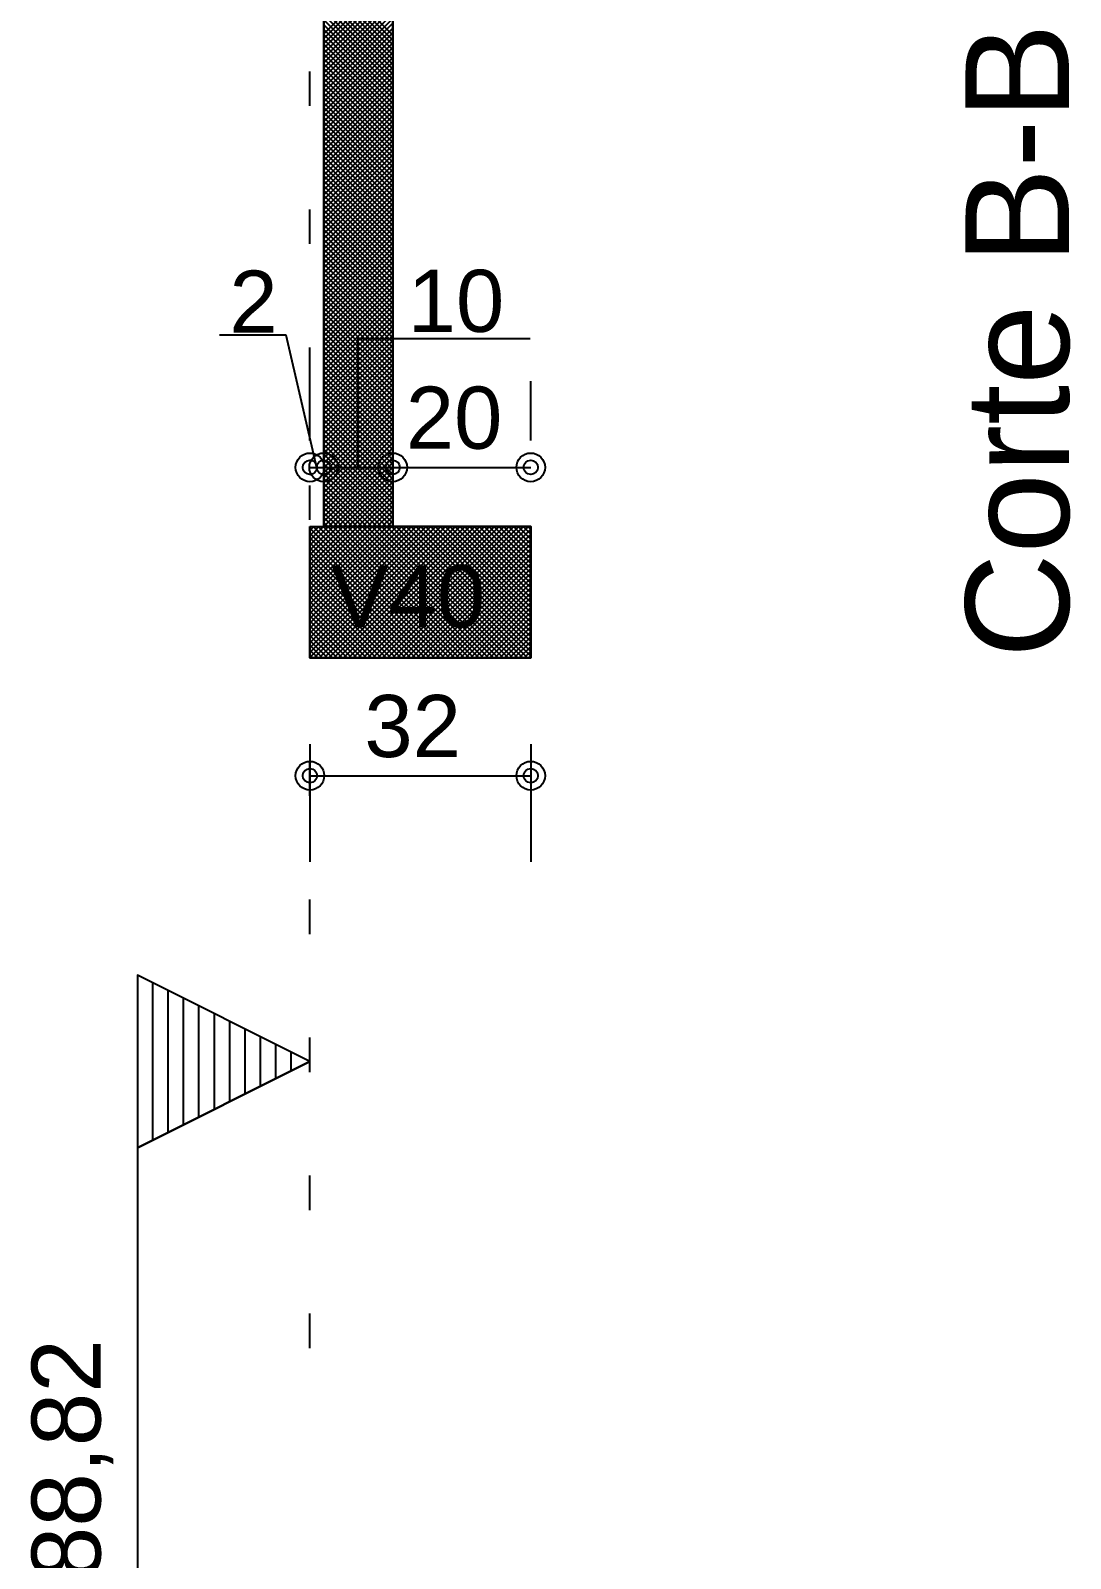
# Model space of a CAD drawing. Extents: x 0 to 119, y 0 to 84.
# Drawn here: x 13.18 to 16.194, y 29.651 to 34.079 of the extents above; entities that cross this region are included whole.
import ezdxf

# ---------------------------------------------------------------- set-up
doc = ezdxf.new("R2010")
doc.units = 0
doc.header["$MEASUREMENT"] = 0
doc.linetypes.add('ESTILO_TQS_0002', pattern=[0.4, 0.1, -0.3])
for name, color, linetype in [('1', 3, 'CONTINUOUS'), ('24', 7, 'CONTINUOUS'), ('29', 9, 'CONTINUOUS'), ('3', 7, 'CONTINUOUS'), ('32', 250, 'CONTINUOUS'), ('6', 178, 'CONTINUOUS')]:
    doc.layers.add(name, color=color, linetype=linetype)
doc.styles.add('TQS_ARIAL', font='arial.ttf')

msp = doc.modelspace()

# ---------------------------------------------------------------- linework, layer by layer
at = {"layer": '1', "color": 3, "linetype": 'Continuous'}
msp.add_lwpolyline([(13.490148, 30.841019), (13.990148, 31.09102), (13.490148, 31.34102), (13.490148, 30.841019)], dxfattribs=at)
at = {"layer": '29', "color": 9, "linetype": 'Continuous'}
for p, q in [((14.030148, 34.069554), (14.230148, 34.269554)), ((14.030148, 34.265245), (14.230148, 34.065245)), ((14.030148, 34.055412), (14.230148, 34.255412)), ((14.030148, 34.251103), (14.230148, 34.051103)), ((14.030148, 34.04127), (14.230148, 34.24127)), ((14.030148, 34.236961), (14.230148, 34.036961)), ((14.030148, 34.027128), (14.230148, 34.227128)), ((14.030148, 34.222819), (14.230148, 34.022819)), ((14.030148, 34.012985), (14.230148, 34.212985)), ((14.030148, 34.208677), (14.230148, 34.008677)), ((14.030148, 33.998843), (14.230148, 34.198843)), ((14.030148, 34.194535), (14.230148, 33.994535)), ((14.030148, 33.984701), (14.230148, 34.184701)), ((14.030148, 34.180393), (14.230148, 33.980393)), ((14.030148, 33.970559), (14.230148, 34.170559)), ((14.030148, 34.16625), (14.230148, 33.96625)), ((14.030148, 33.956417), (14.230148, 34.156417)), ((14.030148, 34.152108), (14.230148, 33.952108)), ((14.030148, 33.942275), (14.230148, 34.142275)), ((14.030148, 34.137966), (14.230148, 33.937966)), ((14.030148, 33.928133), (14.230148, 34.128133)), ((14.030148, 34.123824), (14.230148, 33.923824)), ((14.030148, 33.913991), (14.230148, 34.113991)), ((14.030148, 34.109682), (14.230148, 33.909682)), ((14.030148, 33.899848), (14.230148, 34.099848)), ((14.030148, 34.09554), (14.230148, 33.89554)), ((14.030148, 33.885706), (14.230148, 34.085706)), ((14.030148, 34.081398), (14.230148, 33.881398)), ((14.030148, 33.871564), (14.230148, 34.071564)), ((14.030148, 34.067255), (14.230148, 33.867255)), ((14.030148, 33.857422), (14.230148, 34.057422)), ((14.030148, 34.053113), (14.230148, 33.853113)), ((14.030148, 33.84328), (14.230148, 34.04328)), ((14.030148, 34.038971), (14.230148, 33.838971)), ((14.030148, 33.829138), (14.230148, 34.029138)), ((14.030148, 34.024829), (14.230148, 33.824829)), ((14.030148, 33.814996), (14.230148, 34.014996)), ((14.030148, 34.010687), (14.230148, 33.810687)), ((14.030148, 33.800853), (14.230148, 34.000853)), ((14.030148, 33.996545), (14.230148, 33.796545)), ((14.030148, 33.786711), (14.230148, 33.986711)), ((14.030148, 33.982403), (14.230148, 33.782403)), ((14.030148, 33.772569), (14.230148, 33.972569)), ((14.030148, 33.96826), (14.230148, 33.76826)), ((14.030148, 33.758427), (14.230148, 33.958427)), ((14.030148, 33.954118), (14.230148, 33.754118)), ((14.030148, 33.744285), (14.230148, 33.944285)), ((14.030148, 33.939976), (14.230148, 33.739976)), ((14.030148, 33.730143), (14.230148, 33.930143)), ((14.030148, 33.925834), (14.230148, 33.725834)), ((14.030148, 33.716001), (14.230148, 33.916001)), ((14.030148, 33.911692), (14.230148, 33.711692)), ((14.030148, 33.701858), (14.230148, 33.901858)), ((14.030148, 33.89755), (14.230148, 33.69755)), ((14.030148, 33.687716), (14.230148, 33.887716)), ((14.030148, 33.883408), (14.230148, 33.683408)), ((14.030148, 33.673574), (14.230148, 33.873574)), ((14.030148, 33.869266), (14.230148, 33.669266)), ((14.030148, 33.659432), (14.230148, 33.859432)), ((14.030148, 33.855123), (14.230148, 33.655123)), ((14.030148, 33.64529), (14.230148, 33.84529)), ((14.030148, 33.840981), (14.230148, 33.640981)), ((14.030148, 33.631148), (14.230148, 33.831148)), ((14.030148, 33.826839), (14.230148, 33.626839)), ((14.030148, 33.617006), (14.230148, 33.817006)), ((14.030148, 33.812697), (14.230148, 33.612697)), ((14.030148, 33.602864), (14.230148, 33.802864)), ((14.030148, 33.798555), (14.230148, 33.598555)), ((14.030148, 33.588721), (14.230148, 33.788721)), ((14.030148, 33.784413), (14.230148, 33.584413)), ((14.030148, 33.574579), (14.230148, 33.774579)), ((14.030148, 33.770271), (14.230148, 33.570271)), ((14.030148, 33.560437), (14.230148, 33.760437)), ((14.030148, 33.756128), (14.230148, 33.556128)), ((14.030148, 33.546295), (14.230148, 33.746295)), ((14.030148, 33.741986), (14.230148, 33.541986)), ((14.030148, 33.532153), (14.230148, 33.732153)), ((14.030148, 33.727844), (14.230148, 33.527844)), ((14.030148, 33.518011), (14.230148, 33.718011)), ((14.030148, 33.713702), (14.230148, 33.513702)), ((14.030148, 33.503869), (14.230148, 33.703869)), ((14.030148, 33.69956), (14.230148, 33.49956)), ((14.030148, 33.489726), (14.230148, 33.689726)), ((14.030148, 33.685418), (14.230148, 33.485418)), ((14.030148, 33.475584), (14.230148, 33.675584)), ((14.030148, 33.671276), (14.230148, 33.471276)), ((14.030148, 33.461442), (14.230148, 33.661442)), ((14.030148, 33.657133), (14.230148, 33.457133)), ((14.030148, 33.4473), (14.230148, 33.6473)), ((14.030148, 33.642991), (14.230148, 33.442991)), ((14.030148, 33.433158), (14.230148, 33.633158)), ((14.030148, 33.628849), (14.230148, 33.428849)), ((14.030148, 33.419016), (14.230148, 33.619016)), ((14.030148, 33.614707), (14.230148, 33.414707)), ((14.030148, 33.404874), (14.230148, 33.604874)), ((14.030148, 33.600565), (14.230148, 33.400565)), ((14.030148, 33.390732), (14.230148, 33.590732)), ((14.030148, 33.586423), (14.230148, 33.386423)), ((14.030148, 33.376589), (14.230148, 33.576589)), ((14.030148, 33.572281), (14.230148, 33.372281)), ((14.030148, 33.362447), (14.230148, 33.562447)), ((14.030148, 33.558139), (14.230148, 33.358139)), ((14.030148, 33.348305), (14.230148, 33.548305)), ((14.030148, 33.543996), (14.230148, 33.343996)), ((14.030148, 33.334163), (14.230148, 33.534163)), ((14.030148, 33.529854), (14.230148, 33.329854)), ((14.030148, 33.320021), (14.230148, 33.520021)), ((14.030148, 33.515712), (14.230148, 33.315712)), ((14.030148, 33.305879), (14.230148, 33.505879)), ((14.030148, 33.50157), (14.230148, 33.30157)), ((14.030148, 33.291737), (14.230148, 33.491737)), ((14.030148, 33.487428), (14.230148, 33.287428)), ((14.030148, 33.277594), (14.230148, 33.477594)), ((14.030148, 33.473286), (14.230148, 33.273286)), ((14.030148, 33.263452), (14.230148, 33.463452)), ((14.030148, 33.459144), (14.230148, 33.259144)), ((14.030148, 33.24931), (14.230148, 33.44931)), ((14.030148, 33.445001), (14.230148, 33.245001)), ((14.030148, 33.235168), (14.230148, 33.435168)), ((14.030148, 33.430859), (14.230148, 33.230859)), ((14.030148, 33.221026), (14.230148, 33.421026)), ((14.030148, 33.416717), (14.230148, 33.216717)), ((14.030148, 33.206884), (14.230148, 33.406884)), ((14.030148, 33.402575), (14.230148, 33.202575)), ((14.030148, 33.192742), (14.230148, 33.392742)), ((14.030148, 33.388433), (14.230148, 33.188433)), ((14.030148, 33.178599), (14.230148, 33.378599)), ((14.030148, 33.374291), (14.230148, 33.174291)), ((14.030148, 33.164457), (14.230148, 33.364457)), ((14.030148, 33.360149), (14.230148, 33.160149)), ((14.030148, 33.150315), (14.230148, 33.350315)), ((14.030148, 33.346007), (14.230148, 33.146007)), ((14.030148, 33.136173), (14.230148, 33.336173)), ((14.030148, 33.331864), (14.230148, 33.131864)), ((14.030148, 33.122031), (14.230148, 33.322031)), ((14.030148, 33.317722), (14.230148, 33.117722)), ((14.030148, 33.107889), (14.230148, 33.307889)), ((14.030148, 33.30358), (14.230148, 33.10358)), ((14.030148, 33.093747), (14.230148, 33.293747)), ((14.030148, 33.289438), (14.230148, 33.089438)), ((14.030148, 33.079605), (14.230148, 33.279605)), ((14.030148, 33.275296), (14.230148, 33.075296)), ((14.030148, 33.065462), (14.230148, 33.265462)), ((14.030148, 33.261154), (14.230148, 33.061154)), ((14.030148, 33.05132), (14.230148, 33.25132)), ((14.030148, 33.247012), (14.230148, 33.047012)), ((14.030148, 33.037178), (14.230148, 33.237178)), ((14.030148, 33.232869), (14.230148, 33.032869)), ((14.030148, 33.023036), (14.230148, 33.223036)), ((14.030148, 33.218727), (14.230148, 33.018727)), ((14.030148, 33.008894), (14.230148, 33.208894)), ((14.030148, 33.204585), (14.230148, 33.004585)), ((14.030148, 32.994752), (14.230148, 33.194752)), ((14.030148, 33.190443), (14.230148, 32.990443)), ((14.030148, 32.98061), (14.230148, 33.18061)), ((14.030148, 33.176301), (14.230148, 32.976301)), ((14.030148, 32.966467), (14.230148, 33.166467)), ((14.030148, 33.162159), (14.230148, 32.962159)), ((14.030148, 32.952325), (14.230148, 33.152325)), ((14.030148, 33.148017), (14.230148, 32.948017)), ((14.030148, 32.938183), (14.230148, 33.138183)), ((14.030148, 33.133874), (14.230148, 32.933874)), ((14.030148, 32.924041), (14.230148, 33.124041)), ((14.030148, 33.119732), (14.230148, 32.919732)), ((14.030148, 32.909899), (14.230148, 33.109899)), ((14.030148, 33.10559), (14.230148, 32.90559)), ((14.030148, 32.895757), (14.230148, 33.095757)), ((14.030148, 33.091448), (14.230148, 32.891448)), ((14.030148, 32.881615), (14.230148, 33.081615)), ((14.030148, 33.077306), (14.230148, 32.877306)), ((14.030148, 32.867472), (14.230148, 33.067472)), ((14.030148, 33.063164), (14.230148, 32.863164)), ((14.030148, 32.85333), (14.230148, 33.05333)), ((14.030148, 33.049022), (14.230148, 32.849022)), ((14.030148, 32.839188), (14.230148, 33.039188)), ((14.030148, 33.03488), (14.230148, 32.83488)), ((14.030148, 32.825046), (14.230148, 33.025046)), ((14.030148, 33.020737), (14.230148, 32.820737)), ((14.030148, 32.810904), (14.230148, 33.010904)), ((14.030148, 33.006595), (14.230148, 32.806595)), ((14.030148, 32.796762), (14.230148, 32.996762)), ((14.030148, 32.992453), (14.230148, 32.792453)), ((14.030148, 32.78262), (14.230148, 32.98262)), ((14.030148, 32.978311), (14.230148, 32.778311)), ((14.030148, 32.768478), (14.230148, 32.968478)), ((14.030148, 32.964169), (14.230148, 32.764169)), ((14.030148, 32.754335), (14.230148, 32.954335)), ((14.030148, 32.950027), (14.230148, 32.750027)), ((14.030148, 32.740193), (14.230148, 32.940193)), ((14.030148, 32.935885), (14.230148, 32.735885)), ((14.030148, 32.726051), (14.230148, 32.926051)), ((14.030148, 32.921742), (14.230148, 32.721742)), ((14.030148, 32.711909), (14.230148, 32.911909)), ((14.030148, 32.9076), (14.230148, 32.7076)), ((14.030148, 32.697767), (14.230148, 32.897767)), ((14.030148, 32.893458), (14.230148, 32.693458)), ((14.030148, 32.683625), (14.230148, 32.883625)), ((14.030148, 32.879316), (14.230148, 32.679316)), ((14.030148, 32.669483), (14.230148, 32.869483)), ((14.030148, 32.865174), (14.230148, 32.665174)), ((14.030148, 32.65534), (14.230148, 32.85534)), ((14.030148, 32.851032), (14.230148, 32.651032)), ((14.030148, 32.64084), (14.230148, 32.841198)), ((14.030148, 32.83689), (14.226197, 32.64084)), ((14.030148, 32.822747), (14.212055, 32.64084)), ((14.043932, 32.64084), (14.230148, 32.827056)), ((14.058074, 32.64084), (14.230148, 32.812914)), ((14.030148, 32.808605), (14.197913, 32.64084)), ((14.030148, 32.794463), (14.183771, 32.64084)), ((14.030148, 32.780321), (14.169629, 32.64084)), ((14.072216, 32.64084), (14.230148, 32.798772)), ((14.086358, 32.64084), (14.230148, 32.78463)), ((14.1005, 32.64084), (14.230148, 32.770488)), ((14.030148, 32.766179), (14.155487, 32.64084)), ((14.030148, 32.752037), (14.141345, 32.64084)), ((14.030148, 32.737895), (14.127203, 32.64084)), ((14.030148, 32.723753), (14.11306, 32.64084)), ((14.114642, 32.64084), (14.230148, 32.756346)), ((14.128784, 32.64084), (14.230148, 32.742203)), ((14.142927, 32.64084), (14.230148, 32.728061)), ((14.030148, 32.70961), (14.098918, 32.64084)), ((14.030148, 32.695468), (14.084776, 32.64084)), ((14.030148, 32.681326), (14.070634, 32.64084)), ((14.157069, 32.64084), (14.230148, 32.713919)), ((14.171211, 32.64084), (14.230148, 32.699777)), ((14.185353, 32.64084), (14.230148, 32.685635)), ((13.990148, 32.261787), (14.369201, 32.64084)), ((13.990148, 32.275929), (14.355059, 32.64084)), ((13.990148, 32.290071), (14.340917, 32.64084)), ((13.990148, 32.304213), (14.326774, 32.64084)), ((13.990148, 32.318356), (14.312632, 32.64084)), ((13.990148, 32.332498), (14.29849, 32.64084)), ((13.990148, 32.34664), (14.284348, 32.64084)), ((13.990148, 32.360782), (14.270206, 32.64084)), ((13.990148, 32.374924), (14.256064, 32.64084)), ((13.990148, 32.389066), (14.241922, 32.64084)), ((13.990148, 32.403208), (14.227779, 32.64084)), ((13.990148, 32.417351), (14.213637, 32.64084)), ((13.990148, 32.431493), (14.199495, 32.64084)), ((13.990148, 32.445635), (14.185353, 32.64084)), ((13.990148, 32.459777), (14.171211, 32.64084)), ((13.990148, 32.473919), (14.157069, 32.64084)), ((13.990148, 32.488061), (14.142927, 32.64084)), ((13.990148, 32.502203), (14.128784, 32.64084)), ((13.990148, 32.516346), (14.114642, 32.64084)), ((13.990148, 32.530488), (14.1005, 32.64084)), ((13.990148, 32.54463), (14.086358, 32.64084)), ((13.990148, 32.558772), (14.072216, 32.64084)), ((13.990148, 32.572914), (14.058074, 32.64084)), ((13.990148, 32.587056), (14.043932, 32.64084)), ((13.990148, 32.601198), (14.02979, 32.64084)), ((13.990148, 32.61534), (14.015647, 32.64084)), ((13.990148, 32.629483), (14.001505, 32.64084)), ((13.990148, 32.636473), (14.366399, 32.260222)), ((13.999923, 32.64084), (14.380542, 32.260222)), ((14.002725, 32.260222), (14.383343, 32.64084)), ((14.014065, 32.64084), (14.394684, 32.260222)), ((14.016867, 32.260222), (14.397485, 32.64084)), ((14.028208, 32.64084), (14.408826, 32.260222)), ((14.030148, 32.667184), (14.056492, 32.64084)), ((14.030148, 32.653042), (14.04235, 32.64084)), ((14.031009, 32.260222), (14.411627, 32.64084)), ((14.04235, 32.64084), (14.422968, 32.260222)), ((14.045151, 32.260222), (14.425769, 32.64084)), ((14.056492, 32.64084), (14.43711, 32.260222)), ((14.059293, 32.260222), (14.439911, 32.64084)), ((14.070634, 32.64084), (14.451252, 32.260222)), ((14.073435, 32.260222), (14.454054, 32.64084)), ((14.084776, 32.64084), (14.465394, 32.260222)), ((14.087577, 32.260222), (14.468196, 32.64084)), ((14.098918, 32.64084), (14.479537, 32.260222)), ((14.10172, 32.260222), (14.482338, 32.64084)), ((14.11306, 32.64084), (14.493679, 32.260222)), ((14.115862, 32.260222), (14.49648, 32.64084)), ((14.127203, 32.64084), (14.507821, 32.260222)), ((14.130004, 32.260222), (14.510622, 32.64084)), ((14.141345, 32.64084), (14.521963, 32.260222)), ((14.144146, 32.260222), (14.524764, 32.64084)), ((14.155487, 32.64084), (14.536105, 32.260222)), ((14.158288, 32.260222), (14.538906, 32.64084)), ((14.169629, 32.64084), (14.550247, 32.260222)), ((14.17243, 32.260222), (14.553049, 32.64084)), ((14.183771, 32.64084), (14.564389, 32.260222)), ((14.186572, 32.260222), (14.567191, 32.64084)), ((14.197913, 32.64084), (14.578531, 32.260222)), ((14.199495, 32.64084), (14.230148, 32.671493)), ((14.200715, 32.260222), (14.581333, 32.64084)), ((14.212055, 32.64084), (14.592674, 32.260222)), ((14.213637, 32.64084), (14.230148, 32.657351)), ((14.214857, 32.260222), (14.595475, 32.64084)), ((14.226197, 32.64084), (14.606816, 32.260222)), ((14.227779, 32.64084), (14.230148, 32.643208)), ((14.228999, 32.260222), (14.609617, 32.64084)), ((14.24034, 32.64084), (14.620958, 32.260222)), ((14.243141, 32.260222), (14.623759, 32.64084)), ((14.254482, 32.64084), (14.630148, 32.265174)), ((14.268624, 32.64084), (14.630148, 32.279316)), ((14.282766, 32.64084), (14.630148, 32.293458)), ((14.296908, 32.64084), (14.630148, 32.3076)), ((14.31105, 32.64084), (14.630148, 32.321742)), ((14.325192, 32.64084), (14.630148, 32.335885)), ((14.339335, 32.64084), (14.630148, 32.350027)), ((14.353477, 32.64084), (14.630148, 32.364169)), ((14.367619, 32.64084), (14.630148, 32.378311)), ((14.381761, 32.64084), (14.630148, 32.392453)), ((14.395903, 32.64084), (14.630148, 32.406595)), ((14.410045, 32.64084), (14.630148, 32.420737)), ((14.424187, 32.64084), (14.630148, 32.43488)), ((14.438329, 32.64084), (14.630148, 32.449022)), ((14.452472, 32.64084), (14.630148, 32.463164)), ((14.466614, 32.64084), (14.630148, 32.477306)), ((14.480756, 32.64084), (14.630148, 32.491448)), ((14.494898, 32.64084), (14.630148, 32.50559)), ((14.50904, 32.64084), (14.630148, 32.519732)), ((14.523182, 32.64084), (14.630148, 32.533874)), ((14.537324, 32.64084), (14.630148, 32.548017)), ((14.551467, 32.64084), (14.630148, 32.562159)), ((14.565609, 32.64084), (14.630148, 32.576301)), ((14.579751, 32.64084), (14.630148, 32.590443)), ((14.593893, 32.64084), (14.630148, 32.604585)), ((14.608035, 32.64084), (14.630148, 32.618727)), ((14.622177, 32.64084), (14.630148, 32.632869)), ((13.990148, 32.622331), (14.352257, 32.260222)), ((13.990148, 32.608189), (14.338115, 32.260222)), ((13.990148, 32.594047), (14.323973, 32.260222)), ((14.257283, 32.260222), (14.630148, 32.633086)), ((14.271425, 32.260222), (14.630148, 32.618944)), ((14.285567, 32.260222), (14.630148, 32.604802)), ((14.299709, 32.260222), (14.630148, 32.59066)), ((13.990148, 32.579905), (14.309831, 32.260222)), ((13.990148, 32.565763), (14.295689, 32.260222)), ((13.990148, 32.551621), (14.281547, 32.260222)), ((14.313852, 32.260222), (14.630148, 32.576518)), ((14.327994, 32.260222), (14.630148, 32.562376)), ((14.342136, 32.260222), (14.630148, 32.548234)), ((13.990148, 32.537478), (14.267404, 32.260222)), ((13.990148, 32.523336), (14.253262, 32.260222)), ((13.990148, 32.509194), (14.23912, 32.260222)), ((14.356278, 32.260222), (14.630148, 32.534092)), ((14.37042, 32.260222), (14.630148, 32.519949)), ((14.384562, 32.260222), (14.630148, 32.505807)), ((13.990148, 32.495052), (14.224978, 32.260222)), ((13.990148, 32.48091), (14.210836, 32.260222)), ((13.990148, 32.466768), (14.196694, 32.260222)), ((14.398704, 32.260222), (14.630148, 32.491665)), ((14.412847, 32.260222), (14.630148, 32.477523)), ((14.426989, 32.260222), (14.630148, 32.463381)), ((13.990148, 32.452626), (14.182552, 32.260222)), ((13.990148, 32.438483), (14.16841, 32.260222)), ((13.990148, 32.424341), (14.154267, 32.260222)), ((14.441131, 32.260222), (14.630148, 32.449239)), ((14.455273, 32.260222), (14.630148, 32.435097)), ((14.469415, 32.260222), (14.630148, 32.420954)), ((13.990148, 32.410199), (14.140125, 32.260222)), ((13.990148, 32.396057), (14.125983, 32.260222)), ((13.990148, 32.381915), (14.111841, 32.260222)), ((14.483557, 32.260222), (14.630148, 32.406812)), ((14.497699, 32.260222), (14.630148, 32.39267)), ((14.511841, 32.260222), (14.630148, 32.378528)), ((13.990148, 32.367773), (14.097699, 32.260222)), ((13.990148, 32.353631), (14.083557, 32.260222)), ((13.990148, 32.339488), (14.069415, 32.260222)), ((13.990148, 32.325346), (14.055272, 32.260222)), ((14.525984, 32.260222), (14.630148, 32.364386)), ((14.540126, 32.260222), (14.630148, 32.350244)), ((14.554268, 32.260222), (14.630148, 32.336102)), ((13.990148, 32.311204), (14.04113, 32.260222)), ((13.990148, 32.297062), (14.026988, 32.260222)), ((13.990148, 32.28292), (14.012846, 32.260222)), ((14.56841, 32.260222), (14.630148, 32.32196)), ((14.582552, 32.260222), (14.630148, 32.307817)), ((14.596694, 32.260222), (14.630148, 32.293675)), ((13.990148, 32.268778), (13.998704, 32.260222)), ((14.610836, 32.260222), (14.630148, 32.279533)), ((14.624979, 32.260222), (14.630148, 32.265391))]:
    msp.add_line(p, q, dxfattribs=at)
for points in [[(14.230148, 32.64084), (14.030148, 32.64084), (14.030148, 34.66084), (14.230148, 34.66084), (14.230148, 32.64084)], [(13.990148, 32.64084), (14.630148, 32.64084), (14.630148, 32.260222), (13.990148, 32.260222), (13.990148, 32.64084)]]:
    msp.add_lwpolyline(points, dxfattribs=at)
at = {"layer": '3', "color": 7, "linetype": 'ESTILO_TQS_0002'}
msp.add_line((13.990148, 30.260222), (13.990148, 69.478391), dxfattribs=at)
at = {"layer": '3', "color": 7, "linetype": 'Continuous'}
for p, q in [((13.490148, 31.34102), (13.490148, 29.42102)), ((13.990148, 31.09102), (13.490148, 31.34102)), ((13.53474, 30.863315), (13.53474, 31.318725)), ((13.579331, 30.885611), (13.579331, 31.296429)), ((13.623923, 30.907907), (13.623923, 31.274134)), ((13.668514, 30.930202), (13.668514, 31.251838)), ((13.713105, 30.952498), (13.713106, 31.229542)), ((13.757697, 30.974794), (13.757697, 31.207247)), ((13.802289, 30.99709), (13.802288, 31.184951)), ((13.846881, 31.019386), (13.84688, 31.162655)), ((13.891472, 31.041682), (13.891472, 31.140359)), ((13.990148, 31.09102), (13.490148, 30.841019)), ((13.936063, 31.063977), (13.936063, 31.118063))]:
    msp.add_line(p, q, dxfattribs=at)
at = {"layer": '32', "color": 250, "linetype": 'Continuous'}
for p, q in [((13.990148, 32.89084), (13.990148, 33.062628)), ((14.030148, 32.89084), (14.030148, 33.062628)), ((14.030148, 32.89084), (14.030148, 33.062628)), ((14.230148, 32.89084), (14.230148, 33.062628)), ((14.230148, 32.89084), (14.230148, 33.062628)), ((14.630148, 32.89084), (14.630148, 33.062628)), ((13.990148, 32.812628), (14.030148, 32.812628)), ((14.030148, 32.812628), (14.230148, 32.812628)), ((14.230148, 32.812628), (14.630148, 32.812628)), ((13.990148, 32.64084), (13.990148, 32.64084)), ((14.030148, 32.64084), (14.030148, 32.64084)), ((14.030148, 32.64084), (14.030148, 32.64084)), ((14.230148, 32.64084), (14.230148, 32.64084)), ((14.230148, 32.64084), (14.230148, 32.64084)), ((14.630148, 32.64084), (14.630148, 32.64084)), ((13.990148, 32.260222), (13.990148, 32.260222)), ((14.630148, 32.260222), (14.630148, 32.260222)), ((13.990148, 32.010222), (13.990148, 31.66904)), ((14.630148, 32.010222), (14.630148, 31.66904)), ((13.990148, 31.91904), (14.630148, 31.91904))]:
    msp.add_line(p, q, dxfattribs=at)
for points in [[(13.728103, 33.196948), (13.920067, 33.196948), (14.009398, 32.812628)], [(14.130148, 32.812628), (14.130148, 33.186117), (14.628481, 33.186117)]]:
    msp.add_lwpolyline(points, dxfattribs=at)
for centre, radius in [((13.990148, 32.812628), 0.041625), ((13.990148, 32.812628), 0.02075), ((14.030148, 32.812628), 0.041625), ((14.030148, 32.812628), 0.041625), ((14.030148, 32.812628), 0.02075), ((14.030148, 32.812628), 0.02075), ((14.230148, 32.812628), 0.041625), ((14.230148, 32.812628), 0.041625), ((14.230148, 32.812628), 0.02075), ((14.230148, 32.812628), 0.02075), ((14.630148, 32.812628), 0.041625), ((14.630148, 32.812628), 0.02075), ((13.990148, 31.91904), 0.041625), ((13.990148, 31.91904), 0.02075), ((14.630148, 31.91904), 0.041625), ((14.630148, 31.91904), 0.02075)]:
    msp.add_circle(centre, radius, dxfattribs=at)
at = {"layer": '6', "color": 178, "linetype": 'Continuous'}
for p, q in [((14.030148, 34.66084), (14.030148, 32.64084)), ((14.230148, 32.64084), (14.230148, 34.66084)), ((13.990148, 32.64084), (13.990148, 32.260222)), ((13.990148, 32.64084), (14.030148, 32.64084)), ((14.630148, 32.64084), (14.230148, 32.64084)), ((14.630148, 32.260222), (14.630148, 32.64084)), ((13.990148, 32.260222), (14.630148, 32.260222)), ((14.030148, 32.260222), (14.230148, 32.260222))]:
    msp.add_line(p, q, dxfattribs=at)

# ---------------------------------------------------------------- texts
at = {"layer": '24', "color": 7, "linetype": 'Continuous', "style": 'TQS_ARIAL'}
msp.add_text('Corte B-B', height=0.3, rotation=90, dxfattribs=at).set_placement((16.190148, 32.260222))
at = {"layer": '3', "color": 7, "linetype": 'Continuous', "style": 'TQS_ARIAL'}
msp.add_text('788,82', height=0.2, rotation=90, dxfattribs=at).set_placement((13.383401, 29.431753))
at = {"layer": '32', "color": 250, "linetype": 'Continuous', "style": 'TQS_ARIAL'}
for s, p in [('10', (14.273697, 33.205212)), ('2', (13.756833, 33.202889)), ('20', (14.268148, 32.866628)), ('V40', (14.050861, 32.349111)), ('32', (14.148148, 31.97304))]:
    msp.add_text(s, height=0.18, dxfattribs=at).set_placement(p)

doc.saveas('drawing.dxf')
